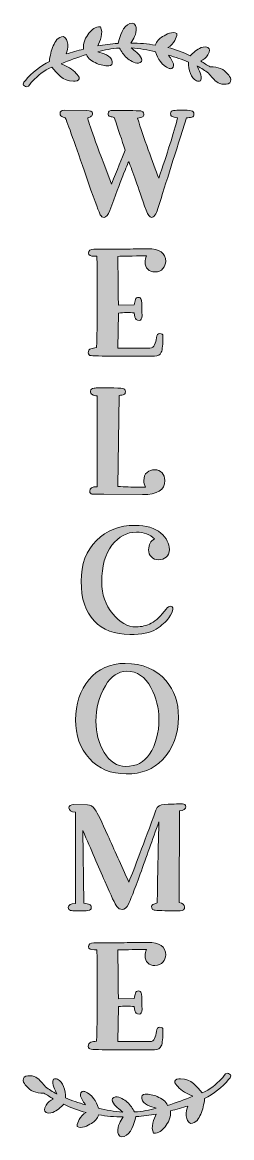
# Model space of a CAD drawing. Header units: inches. Extents: x -1.4 to 7.4, y -47.3 to -0.7.
import ezdxf

# ---------------------------------------------------------------- set-up
doc = ezdxf.new("R2010")
doc.units = ezdxf.units.IN
doc.header["$MEASUREMENT"] = 0
doc.layers.add('Layer 1', color=7, linetype='Continuous')

# ---------------------------------------------------------------- blocks, each defined once
blk = doc.blocks.new('block 2')
at = {"layer": 'Layer 1', "true_color": 0x231f20}
h = blk.add_hatch(color=250, dxfattribs=at)
h.dxf.hatch_style = 2
edge = h.paths.add_edge_path()
edge.add_spline(control_points=[(6.823, -3.193), (6.646, -3.099), (6.524, -2.911), (6.414, -2.784), (6.265, -2.684), (6.115, -2.574), (5.95, -2.491), (5.95, -2.486), (5.95, -2.486), (5.944, -2.486), (5.944, -2.486), (5.944, -2.486), (5.939, -2.486), (5.939, -2.475), (5.933, -2.486), (5.939, -2.486), (5.994, -2.657), (6.176, -2.878), (6.077, -3.104), (6.027, -3.132), (5.961, -3.121), (5.917, -3.104), (5.679, -2.999), (5.579, -2.646), (5.574, -2.325), (5.32, -2.204), (5.021, -2.126), (4.74, -2.032), (4.8, -2.143), (5.088, -2.469), (4.872, -2.596), (4.822, -2.602), (4.778, -2.591), (4.745, -2.579), (4.485, -2.48), (4.27, -2.171), (4.198, -1.894), (3.889, -1.806), (3.54, -1.756), (3.17, -1.723), (3.303, -1.845), (3.529, -1.972), (3.607, -2.165), (3.656, -2.276), (3.596, -2.353), (3.485, -2.364), (3.297, -2.375), (3.115, -2.248), (2.993, -2.143), (2.85, -2.021), (2.761, -1.872), (2.689, -1.734), (2.358, -1.756), (2.059, -1.817), (1.772, -1.889), (1.999, -1.961), (2.325, -2.043), (2.38, -2.292), (2.408, -2.414), (2.341, -2.463), (2.242, -2.475), (2.076, -2.491), (1.883, -2.441), (1.739, -2.381), (1.529, -2.287), (1.38, -2.193), (1.302, -2.01), (0.938, -2.121), (0.579, -2.242), (0.247, -2.397), (0.496, -2.491), (0.711, -2.613), (0.877, -2.795), (0.921, -2.845), (1.01, -2.939), (0.999, -3.022), (0.987, -3.093), (0.855, -3.127), (0.755, -3.127), (0.308, -3.127), (0.065, -2.778), (-0.151, -2.53), (-0.477, -2.668), (-0.726, -2.883), (-0.963, -3.121), (-1.024, -3.182), (-1.101, -3.348), (-1.201, -3.353), (-1.256, -3.353), (-1.344, -3.303), (-1.35, -3.248), (-1.355, -3.193), (-1.289, -3.132), (-1.256, -3.088), (-0.985, -2.751), (-0.621, -2.491), (-0.25, -2.298), (-0.228, -2.06), (-0.173, -1.828), (-0.09, -1.64), (-0.007, -1.463), (0.098, -1.259), (0.346, -1.253), (0.556, -1.336), (0.551, -1.773), (0.451, -1.983), (0.672, -1.916), (0.927, -1.833), (1.181, -1.784), (1.137, -1.496), (1.28, -1.275), (1.407, -1.11), (1.518, -0.966), (1.673, -0.839), (1.883, -0.85), (2.026, -1.082), (1.872, -1.463), (1.772, -1.646), (2.048, -1.601), (2.319, -1.557), (2.623, -1.541), (2.7, -1.237), (2.839, -0.806), (3.115, -0.712), (3.275, -0.656), (3.369, -0.739), (3.38, -0.878), (3.413, -1.17), (3.259, -1.358), (3.159, -1.524), (3.529, -1.524), (3.866, -1.563), (4.192, -1.612), (4.237, -1.452), (4.342, -1.347), (4.491, -1.253), (4.64, -1.159), (4.927, -1.01), (5.088, -1.126), (5.104, -1.231), (5.043, -1.331), (4.999, -1.414), (4.933, -1.541), (4.85, -1.651), (4.717, -1.706), (5.038, -1.811), (5.364, -1.911), (5.646, -2.055), (5.767, -1.944), (5.922, -1.784), (6.11, -1.717), (6.209, -1.679), (6.397, -1.668), (6.447, -1.762), (6.491, -1.839), (6.425, -1.966), (6.386, -2.021), (6.309, -2.148), (6.215, -2.215), (6.093, -2.276), (6.22, -2.364), (6.353, -2.447), (6.486, -2.524), (6.812, -2.497), (7.071, -2.635), (7.221, -2.823), (7.27, -2.878), (7.342, -2.972), (7.348, -3.044), (7.386, -3.309), (6.977, -3.27), (6.823, -3.193)], knot_values=[0, 0, 0, 0, 1, 1, 1, 2, 2, 2, 3, 3, 3, 4, 4, 4, 5, 5, 5, 6, 6, 6, 7, 7, 7, 8, 8, 8, 9, 9, 9, 10, 10, 10, 11, 11, 11, 12, 12, 12, 13, 13, 13, 14, 14, 14, 15, 15, 15, 16, 16, 16, 17, 17, 17, 18, 18, 18, 19, 19, 19, 20, 20, 20, 21, 21, 21, 22, 22, 22, 23, 23, 23, 24, 24, 24, 25, 25, 25, 26, 26, 26, 27, 27, 27, 28, 28, 28, 29, 29, 29, 30, 30, 30, 31, 31, 31, 32, 32, 32, 33, 33, 33, 34, 34, 34, 35, 35, 35, 36, 36, 36, 37, 37, 37, 38, 38, 38, 39, 39, 39, 40, 40, 40, 41, 41, 41, 42, 42, 42, 43, 43, 43, 44, 44, 44, 45, 45, 45, 46, 46, 46, 47, 47, 47, 48, 48, 48, 49, 49, 49, 50, 50, 50, 51, 51, 51, 52, 52, 52, 53, 53, 53, 54, 54, 54, 55, 55, 55, 56, 56, 56, 57, 57, 57, 57], degree=3, periodic=1)
h = blk.add_hatch(color=250, dxfattribs=at)
h.dxf.hatch_style = 2
edge = h.paths.add_edge_path()
edge.add_spline(control_points=[(5.805, -4.497), (5.805, -4.57), (5.773, -4.614), (5.709, -4.627), (5.646, -4.641), (5.571, -4.652), (5.486, -4.659), (5.038, -6.093), (4.64, -7.358), (4.292, -8.455), (4.215, -8.699), (4.128, -8.82), (4.032, -8.82), (3.95, -8.82), (3.873, -8.722), (3.8, -8.525), (3.467, -7.559), (3.226, -6.879), (3.075, -6.485), (3.01, -6.601), (2.743, -7.283), (2.276, -8.531), (2.202, -8.724), (2.125, -8.82), (2.044, -8.82), (1.974, -8.82), (1.92, -8.786), (1.881, -8.716), (1.843, -8.647), (1.679, -8.206), (1.389, -7.395), (0.902, -5.969), (0.577, -5.053), (0.415, -4.648), (0.415, -4.648), (0.322, -4.625), (0.322, -4.625), (0.237, -4.605), (0.195, -4.553), (0.195, -4.468), (0.195, -4.383), (0.251, -4.341), (0.363, -4.341), (0.363, -4.341), (1.314, -4.352), (1.314, -4.352), (1.472, -4.352), (1.551, -4.389), (1.551, -4.462), (1.551, -4.524), (1.534, -4.567), (1.499, -4.59), (1.464, -4.613), (1.416, -4.636), (1.354, -4.659), (1.377, -4.833), (1.71, -5.757), (2.351, -7.43), (2.594, -6.835), (2.786, -6.359), (2.925, -6.004), (2.786, -5.59), (2.633, -5.135), (2.467, -4.636), (2.401, -4.625), (2.342, -4.611), (2.29, -4.596), (2.238, -4.58), (2.212, -4.538), (2.212, -4.468), (2.212, -4.387), (2.274, -4.346), (2.397, -4.346), (2.745, -4.346), (3.128, -4.35), (3.545, -4.358), (3.591, -4.358), (3.63, -4.373), (3.661, -4.404), (3.692, -4.435), (3.707, -4.468), (3.707, -4.503), (3.707, -4.553), (3.689, -4.59), (3.652, -4.613), (3.615, -4.636), (3.547, -4.655), (3.446, -4.671), (3.57, -5.084), (3.718, -5.525), (3.89, -5.992), (4.061, -6.46), (4.207, -6.858), (4.327, -7.186), (4.686, -6.143), (4.951, -5.299), (5.121, -4.653), (5.009, -4.638), (4.932, -4.62), (4.889, -4.598), (4.847, -4.577), (4.826, -4.541), (4.826, -4.491), (4.826, -4.402), (4.867, -4.354), (4.95, -4.346), (5.033, -4.339), (5.133, -4.335), (5.249, -4.335), (5.469, -4.335), (5.617, -4.342), (5.692, -4.355), (5.767, -4.369), (5.805, -4.416), (5.805, -4.497)], knot_values=[0, 0, 0, 0, 1, 1, 1, 2, 2, 2, 3, 3, 3, 4, 4, 4, 5, 5, 5, 6, 6, 6, 7, 7, 7, 8, 8, 8, 9, 9, 9, 10, 10, 10, 11, 11, 11, 12, 12, 12, 13, 13, 13, 14, 14, 14, 15, 15, 15, 16, 16, 16, 17, 17, 17, 18, 18, 18, 19, 19, 19, 20, 20, 20, 21, 21, 21, 22, 22, 22, 23, 23, 23, 24, 24, 24, 25, 25, 25, 26, 26, 26, 27, 27, 27, 28, 28, 28, 29, 29, 29, 30, 30, 30, 31, 31, 31, 32, 32, 32, 33, 33, 33, 34, 34, 34, 35, 35, 35, 36, 36, 36, 37, 37, 37, 38, 38, 38, 38], degree=3, periodic=1)
h = blk.add_hatch(color=250, dxfattribs=at)
h.dxf.hatch_style = 2
edge = h.paths.add_edge_path()
edge.add_spline(control_points=[(3.756, -10.698), (3.756, -10.609), (3.776, -10.522), (3.814, -10.437), (3.212, -10.437), (2.814, -10.443), (2.62, -10.454), (2.624, -11.567), (2.632, -12.249), (2.644, -12.5), (2.644, -12.5), (3.298, -12.488), (3.298, -12.488), (3.314, -12.4), (3.332, -12.324), (3.354, -12.262), (3.375, -12.201), (3.416, -12.17), (3.478, -12.17), (3.536, -12.17), (3.577, -12.203), (3.6, -12.268), (3.615, -12.311), (3.625, -12.533), (3.629, -12.935), (3.629, -13.07), (3.59, -13.138), (3.513, -13.138), (3.409, -13.138), (3.349, -13.091), (3.333, -12.998), (3.333, -12.998), (3.304, -12.819), (3.304, -12.819), (3.196, -12.811), (3.092, -12.807), (2.991, -12.807), (2.868, -12.807), (2.752, -12.813), (2.644, -12.825), (2.644, -12.825), (2.62, -14.291), (2.62, -14.291), (2.62, -14.291), (3.959, -14.291), (3.959, -14.291), (4.052, -14.291), (4.118, -14.247), (4.156, -14.16), (4.195, -14.073), (4.219, -13.973), (4.229, -13.859), (4.238, -13.745), (4.288, -13.688), (4.376, -13.688), (4.461, -13.688), (4.504, -13.721), (4.504, -13.787), (4.504, -14.134), (4.482, -14.362), (4.437, -14.47), (4.393, -14.579), (4.299, -14.633), (4.156, -14.633), (4.156, -14.633), (2.406, -14.633), (2.406, -14.633), (2.344, -14.633), (2.197, -14.631), (1.966, -14.627), (1.734, -14.623), (1.578, -14.617), (1.499, -14.61), (1.42, -14.602), (1.38, -14.563), (1.38, -14.494), (1.38, -14.401), (1.415, -14.343), (1.485, -14.32), (1.554, -14.297), (1.633, -14.281), (1.722, -14.273), (1.734, -14.185), (1.745, -13.566), (1.757, -12.419), (1.757, -11.341), (1.749, -10.684), (1.734, -10.448), (1.734, -10.448), (1.635, -10.448), (1.635, -10.448), (1.473, -10.448), (1.392, -10.406), (1.392, -10.321), (1.392, -10.213), (1.463, -10.159), (1.606, -10.159), (2.105, -10.159), (2.529, -10.156), (2.878, -10.15), (3.228, -10.144), (3.553, -10.139), (3.855, -10.135), (4.365, -10.135), (4.62, -10.311), (4.62, -10.663), (4.62, -10.771), (4.581, -10.871), (4.504, -10.964), (4.427, -11.057), (4.315, -11.103), (4.168, -11.103), (4.04, -11.103), (3.94, -11.067), (3.866, -10.993), (3.793, -10.92), (3.756, -10.821), (3.756, -10.698)], knot_values=[0, 0, 0, 0, 1, 1, 1, 2, 2, 2, 3, 3, 3, 4, 4, 4, 5, 5, 5, 6, 6, 6, 7, 7, 7, 8, 8, 8, 9, 9, 9, 10, 10, 10, 11, 11, 11, 12, 12, 12, 13, 13, 13, 14, 14, 14, 15, 15, 15, 16, 16, 16, 17, 17, 17, 18, 18, 18, 19, 19, 19, 20, 20, 20, 21, 21, 21, 22, 22, 22, 23, 23, 23, 24, 24, 24, 25, 25, 25, 26, 26, 26, 27, 27, 27, 28, 28, 28, 29, 29, 29, 30, 30, 30, 31, 31, 31, 32, 32, 32, 33, 33, 33, 34, 34, 34, 35, 35, 35, 36, 36, 36, 37, 37, 37, 38, 38, 38, 39, 39, 39, 39], degree=3, periodic=1)
h = blk.add_hatch(color=250, dxfattribs=at)
h.dxf.hatch_style = 2
edge = h.paths.add_edge_path()
edge.add_spline(control_points=[(4.585, -19.839), (4.585, -20.23), (4.274, -20.425), (3.652, -20.425), (3.652, -20.425), (2.035, -20.413), (2.035, -20.413), (1.757, -20.413), (1.589, -20.41), (1.531, -20.404), (1.473, -20.399), (1.444, -20.357), (1.444, -20.28), (1.444, -20.156), (1.544, -20.094), (1.745, -20.094), (1.749, -19.526), (1.751, -18.987), (1.751, -18.477), (1.751, -17.967), (1.753, -17.239), (1.757, -16.293), (1.668, -16.285), (1.598, -16.267), (1.548, -16.24), (1.498, -16.213), (1.473, -16.165), (1.473, -16.096), (1.473, -16.018), (1.522, -15.976), (1.621, -15.968), (1.719, -15.96), (1.923, -15.956), (2.232, -15.956), (2.545, -15.96), (2.74, -15.97), (2.817, -15.985), (2.895, -16.001), (2.933, -16.045), (2.933, -16.119), (2.933, -16.181), (2.912, -16.219), (2.87, -16.235), (2.827, -16.25), (2.76, -16.266), (2.667, -16.281), (2.667, -16.281), (2.62, -20.083), (2.62, -20.083), (2.906, -20.102), (3.196, -20.112), (3.49, -20.112), (3.49, -20.112), (3.78, -20.112), (3.78, -20.112), (3.729, -20.027), (3.704, -19.936), (3.704, -19.839), (3.704, -19.685), (3.75, -19.57), (3.84, -19.495), (3.931, -19.419), (4.033, -19.382), (4.145, -19.382), (4.288, -19.382), (4.397, -19.424), (4.472, -19.509), (4.547, -19.594), (4.585, -19.704), (4.585, -19.839)], knot_values=[0, 0, 0, 0, 1, 1, 1, 2, 2, 2, 3, 3, 3, 4, 4, 4, 5, 5, 5, 6, 6, 6, 7, 7, 7, 8, 8, 8, 9, 9, 9, 10, 10, 10, 11, 11, 11, 12, 12, 12, 13, 13, 13, 14, 14, 14, 15, 15, 15, 16, 16, 16, 17, 17, 17, 18, 18, 18, 19, 19, 19, 20, 20, 20, 21, 21, 21, 22, 22, 22, 23, 23, 23, 23], degree=3, periodic=1)
h = blk.add_hatch(color=250, dxfattribs=at)
h.dxf.hatch_style = 2
edge = h.paths.add_edge_path()
edge.add_spline(control_points=[(4.921, -25.22), (4.921, -25.297), (4.864, -25.418), (4.75, -25.582), (4.636, -25.746), (4.46, -25.904), (4.223, -26.055), (3.985, -26.205), (3.615, -26.281), (3.113, -26.281), (2.483, -26.281), (1.987, -26.09), (1.624, -25.71), (1.26, -25.329), (1.079, -24.778), (1.079, -24.055), (1.079, -23.336), (1.292, -22.767), (1.719, -22.345), (2.146, -21.924), (2.684, -21.714), (3.333, -21.714), (3.812, -21.714), (4.173, -21.821), (4.414, -22.035), (4.656, -22.25), (4.776, -22.479), (4.776, -22.722), (4.776, -22.869), (4.733, -22.977), (4.646, -23.047), (4.559, -23.116), (4.454, -23.151), (4.33, -23.151), (4.199, -23.151), (4.095, -23.112), (4.02, -23.035), (3.945, -22.958), (3.907, -22.859), (3.907, -22.739), (3.907, -22.519), (3.988, -22.367), (4.15, -22.282), (3.961, -22.092), (3.708, -21.998), (3.391, -21.998), (2.997, -21.998), (2.657, -22.18), (2.371, -22.545), (2.085, -22.91), (1.942, -23.423), (1.942, -24.084), (1.942, -24.606), (2.095, -25.049), (2.4, -25.414), (2.705, -25.779), (3.032, -25.962), (3.38, -25.962), (3.608, -25.962), (3.82, -25.911), (4.017, -25.808), (4.214, -25.706), (4.423, -25.508), (4.643, -25.214), (4.701, -25.137), (4.763, -25.098), (4.828, -25.098), (4.89, -25.098), (4.921, -25.139), (4.921, -25.22)], knot_values=[0, 0, 0, 0, 1, 1, 1, 2, 2, 2, 3, 3, 3, 4, 4, 4, 5, 5, 5, 6, 6, 6, 7, 7, 7, 8, 8, 8, 9, 9, 9, 10, 10, 10, 11, 11, 11, 12, 12, 12, 13, 13, 13, 14, 14, 14, 15, 15, 15, 16, 16, 16, 17, 17, 17, 18, 18, 18, 19, 19, 19, 20, 20, 20, 21, 21, 21, 22, 22, 22, 23, 23, 23, 23], degree=3, periodic=1)
h = blk.add_hatch(color=250, dxfattribs=at)
h.dxf.hatch_style = 2
edge = h.paths.add_edge_path()
edge.add_spline(control_points=[(4.634, -28.216), (4.213, -27.733), (3.645, -27.491), (2.93, -27.491), (2.289, -27.491), (1.781, -27.718), (1.406, -28.172), (1.031, -28.626), (0.844, -29.187), (0.844, -29.856), (0.844, -30.497), (1.037, -31.034), (1.424, -31.467), (1.81, -31.9), (2.326, -32.116), (2.971, -32.116), (3.609, -32.116), (4.113, -31.919), (4.484, -31.525), (4.932, -31.046), (5.156, -30.451), (5.156, -29.74), (5.156, -29.126), (4.982, -28.618), (4.634, -28.216)], knot_values=[0, 0, 0, 0, 1, 1, 1, 2, 2, 2, 3, 3, 3, 4, 4, 4, 5, 5, 5, 6, 6, 6, 7, 7, 7, 8, 8, 8, 8], degree=3, periodic=1)
edge = h.paths.add_edge_path()
edge.add_spline(control_points=[(3.945, -31.287), (3.713, -31.631), (3.383, -31.803), (2.954, -31.803), (2.579, -31.803), (2.276, -31.608), (2.044, -31.218), (1.812, -30.828), (1.696, -30.393), (1.696, -29.914), (1.696, -29.377), (1.829, -28.88), (2.096, -28.424), (2.335, -28.023), (2.633, -27.822), (2.988, -27.822), (3.429, -27.822), (3.767, -28.048), (4.003, -28.5), (4.227, -28.928), (4.339, -29.367), (4.339, -29.815), (4.339, -30.406), (4.207, -30.897), (3.945, -31.287)], knot_values=[0, 0, 0, 0, 1, 1, 1, 2, 2, 2, 3, 3, 3, 4, 4, 4, 5, 5, 5, 6, 6, 6, 7, 7, 7, 8, 8, 8, 8], degree=3, periodic=1)
h = blk.add_hatch(color=250, dxfattribs=at)
h.dxf.hatch_style = 2
edge = h.paths.add_edge_path()
edge.add_spline(control_points=[(5.199, -33.669), (5.199, -33.669), (5.182, -37.499), (5.182, -37.499), (5.336, -37.538), (5.414, -37.6), (5.414, -37.685), (5.414, -37.789), (5.354, -37.842), (5.234, -37.844), (5.114, -37.846), (5.006, -37.847), (4.91, -37.847), (4.423, -37.843), (4.154, -37.832), (4.104, -37.812), (4.054, -37.793), (4.029, -37.743), (4.029, -37.662), (4.029, -37.608), (4.108, -37.559), (4.266, -37.517), (4.278, -36.694), (4.301, -35.562), (4.336, -34.121), (4.069, -34.874), (3.808, -35.601), (3.553, -36.303), (3.298, -37.004), (3.134, -37.427), (3.061, -37.572), (2.987, -37.717), (2.899, -37.789), (2.794, -37.789), (2.713, -37.789), (2.64, -37.748), (2.574, -37.665), (2.508, -37.582), (2.341, -37.231), (2.073, -36.613), (1.804, -35.995), (1.498, -35.288), (1.154, -34.492), (1.154, -34.492), (1.189, -37.523), (1.189, -37.523), (1.297, -37.542), (1.376, -37.56), (1.427, -37.578), (1.477, -37.595), (1.502, -37.641), (1.502, -37.714), (1.502, -37.783), (1.456, -37.824), (1.366, -37.836), (1.275, -37.847), (1.168, -37.853), (1.044, -37.853), (1.013, -37.853), (0.95, -37.852), (0.856, -37.85), (0.761, -37.848), (0.685, -37.84), (0.627, -37.827), (0.569, -37.813), (0.54, -37.772), (0.54, -37.702), (0.54, -37.598), (0.64, -37.546), (0.841, -37.546), (0.841, -37.546), (0.841, -33.721), (0.841, -33.721), (0.66, -33.702), (0.569, -33.642), (0.569, -33.541), (0.569, -33.448), (0.638, -33.402), (0.777, -33.402), (0.777, -33.402), (1.345, -33.408), (1.345, -33.408), (1.465, -33.408), (1.572, -33.476), (1.667, -33.614), (1.762, -33.751), (1.939, -34.112), (2.2, -34.697), (2.461, -35.283), (2.754, -35.931), (3.078, -36.642), (3.314, -36.058), (3.693, -35.054), (4.214, -33.628), (4.268, -33.474), (4.388, -33.394), (4.573, -33.39), (4.987, -33.375), (5.238, -33.367), (5.327, -33.367), (5.416, -33.371), (5.46, -33.414), (5.46, -33.495), (5.46, -33.584), (5.373, -33.642), (5.199, -33.669)], knot_values=[0, 0, 0, 0, 1, 1, 1, 2, 2, 2, 3, 3, 3, 4, 4, 4, 5, 5, 5, 6, 6, 6, 7, 7, 7, 8, 8, 8, 9, 9, 9, 10, 10, 10, 11, 11, 11, 12, 12, 12, 13, 13, 13, 14, 14, 14, 15, 15, 15, 16, 16, 16, 17, 17, 17, 18, 18, 18, 19, 19, 19, 20, 20, 20, 21, 21, 21, 22, 22, 22, 23, 23, 23, 24, 24, 24, 25, 25, 25, 26, 26, 26, 27, 27, 27, 28, 28, 28, 29, 29, 29, 30, 30, 30, 31, 31, 31, 32, 32, 32, 33, 33, 33, 34, 34, 34, 35, 35, 35, 35], degree=3, periodic=1)
h = blk.add_hatch(color=250, dxfattribs=at)
h.dxf.hatch_style = 2
edge = h.paths.add_edge_path()
edge.add_spline(control_points=[(3.756, -39.73), (3.756, -39.641), (3.776, -39.554), (3.814, -39.469), (3.212, -39.469), (2.814, -39.475), (2.62, -39.487), (2.624, -40.599), (2.632, -41.281), (2.644, -41.533), (2.644, -41.533), (3.298, -41.521), (3.298, -41.521), (3.314, -41.432), (3.332, -41.357), (3.354, -41.295), (3.375, -41.233), (3.416, -41.202), (3.478, -41.202), (3.536, -41.202), (3.577, -41.235), (3.6, -41.301), (3.615, -41.343), (3.625, -41.565), (3.629, -41.967), (3.629, -42.102), (3.59, -42.17), (3.513, -42.17), (3.409, -42.17), (3.349, -42.124), (3.333, -42.031), (3.333, -42.031), (3.304, -41.851), (3.304, -41.851), (3.196, -41.844), (3.092, -41.84), (2.991, -41.84), (2.868, -41.84), (2.752, -41.845), (2.644, -41.857), (2.644, -41.857), (2.62, -43.323), (2.62, -43.323), (2.62, -43.323), (3.959, -43.323), (3.959, -43.323), (4.052, -43.323), (4.118, -43.28), (4.156, -43.193), (4.195, -43.106), (4.219, -43.006), (4.229, -42.892), (4.238, -42.778), (4.288, -42.721), (4.376, -42.721), (4.461, -42.721), (4.504, -42.753), (4.504, -42.819), (4.504, -43.167), (4.482, -43.395), (4.437, -43.503), (4.393, -43.611), (4.299, -43.665), (4.156, -43.665), (4.156, -43.665), (2.406, -43.665), (2.406, -43.665), (2.344, -43.665), (2.197, -43.663), (1.966, -43.659), (1.734, -43.656), (1.578, -43.65), (1.499, -43.642), (1.42, -43.634), (1.38, -43.596), (1.38, -43.526), (1.38, -43.433), (1.415, -43.375), (1.485, -43.352), (1.554, -43.329), (1.633, -43.314), (1.722, -43.306), (1.734, -43.217), (1.745, -42.599), (1.757, -41.451), (1.757, -40.373), (1.749, -39.717), (1.734, -39.481), (1.734, -39.481), (1.635, -39.481), (1.635, -39.481), (1.473, -39.481), (1.392, -39.438), (1.392, -39.353), (1.392, -39.245), (1.463, -39.191), (1.606, -39.191), (2.105, -39.191), (2.529, -39.188), (2.878, -39.182), (3.228, -39.177), (3.553, -39.172), (3.855, -39.168), (4.365, -39.168), (4.62, -39.344), (4.62, -39.695), (4.62, -39.804), (4.581, -39.904), (4.504, -39.997), (4.427, -40.089), (4.315, -40.136), (4.168, -40.136), (4.04, -40.136), (3.94, -40.099), (3.866, -40.026), (3.793, -39.952), (3.756, -39.854), (3.756, -39.73)], knot_values=[0, 0, 0, 0, 1, 1, 1, 2, 2, 2, 3, 3, 3, 4, 4, 4, 5, 5, 5, 6, 6, 6, 7, 7, 7, 8, 8, 8, 9, 9, 9, 10, 10, 10, 11, 11, 11, 12, 12, 12, 13, 13, 13, 14, 14, 14, 15, 15, 15, 16, 16, 16, 17, 17, 17, 18, 18, 18, 19, 19, 19, 20, 20, 20, 21, 21, 21, 22, 22, 22, 23, 23, 23, 24, 24, 24, 25, 25, 25, 26, 26, 26, 27, 27, 27, 28, 28, 28, 29, 29, 29, 30, 30, 30, 31, 31, 31, 32, 32, 32, 33, 33, 33, 34, 34, 34, 35, 35, 35, 36, 36, 36, 37, 37, 37, 38, 38, 38, 39, 39, 39, 39], degree=3, periodic=1)
h = blk.add_hatch(color=250, dxfattribs=at)
h.dxf.hatch_style = 2
edge = h.paths.add_edge_path()
edge.add_spline(control_points=[(7.256, -44.912), (6.985, -45.249), (6.621, -45.509), (6.25, -45.702), (6.228, -45.94), (6.173, -46.172), (6.09, -46.36), (6.007, -46.537), (5.902, -46.741), (5.654, -46.747), (5.444, -46.664), (5.449, -46.227), (5.549, -46.017), (5.328, -46.084), (5.073, -46.167), (4.819, -46.216), (4.863, -46.504), (4.72, -46.725), (4.593, -46.89), (4.482, -47.034), (4.327, -47.161), (4.117, -47.15), (3.974, -46.918), (4.128, -46.537), (4.228, -46.354), (3.952, -46.399), (3.681, -46.443), (3.377, -46.459), (3.3, -46.763), (3.161, -47.194), (2.885, -47.288), (2.725, -47.344), (2.631, -47.261), (2.62, -47.122), (2.587, -46.83), (2.741, -46.642), (2.841, -46.476), (2.471, -46.476), (2.134, -46.437), (1.808, -46.388), (1.763, -46.548), (1.658, -46.653), (1.509, -46.747), (1.36, -46.841), (1.073, -46.99), (0.912, -46.874), (0.896, -46.769), (0.957, -46.669), (1.001, -46.586), (1.067, -46.459), (1.15, -46.349), (1.283, -46.294), (0.962, -46.189), (0.636, -46.089), (0.354, -45.945), (0.233, -46.056), (0.078, -46.216), (-0.11, -46.283), (-0.209, -46.321), (-0.397, -46.332), (-0.447, -46.238), (-0.491, -46.161), (-0.425, -46.034), (-0.386, -45.979), (-0.309, -45.852), (-0.215, -45.785), (-0.093, -45.724), (-0.22, -45.636), (-0.353, -45.553), (-0.486, -45.476), (-0.812, -45.503), (-1.071, -45.365), (-1.221, -45.177), (-1.27, -45.122), (-1.342, -45.028), (-1.348, -44.956), (-1.386, -44.691), (-0.977, -44.73), (-0.823, -44.807), (-0.646, -44.901), (-0.524, -45.089), (-0.414, -45.216), (-0.265, -45.316), (-0.115, -45.426), (0.05, -45.509), (0.05, -45.514), (0.05, -45.514), (0.056, -45.514), (0.056, -45.514), (0.056, -45.514), (0.061, -45.514), (0.061, -45.525), (0.067, -45.514), (0.061, -45.514), (0.006, -45.343), (-0.176, -45.122), (-0.077, -44.896), (-0.027, -44.868), (0.039, -44.879), (0.083, -44.896), (0.321, -45.001), (0.421, -45.354), (0.426, -45.675), (0.68, -45.796), (0.979, -45.874), (1.26, -45.968), (1.2, -45.857), (0.912, -45.531), (1.128, -45.404), (1.178, -45.398), (1.222, -45.409), (1.255, -45.421), (1.515, -45.52), (1.73, -45.829), (1.802, -46.106), (2.111, -46.194), (2.46, -46.244), (2.83, -46.277), (2.697, -46.155), (2.471, -46.028), (2.393, -45.835), (2.344, -45.724), (2.404, -45.647), (2.515, -45.636), (2.703, -45.625), (2.885, -45.752), (3.007, -45.857), (3.15, -45.979), (3.239, -46.128), (3.311, -46.266), (3.642, -46.244), (3.941, -46.183), (4.228, -46.111), (4.001, -46.039), (3.675, -45.957), (3.62, -45.708), (3.592, -45.586), (3.659, -45.537), (3.758, -45.525), (3.924, -45.509), (4.117, -45.559), (4.261, -45.619), (4.471, -45.713), (4.62, -45.807), (4.698, -45.99), (5.062, -45.879), (5.421, -45.758), (5.753, -45.603), (5.504, -45.509), (5.289, -45.387), (5.123, -45.205), (5.079, -45.155), (4.99, -45.061), (5.001, -44.978), (5.013, -44.907), (5.145, -44.873), (5.245, -44.873), (5.692, -44.873), (5.935, -45.222), (6.151, -45.47), (6.477, -45.332), (6.726, -45.117), (6.963, -44.879), (7.024, -44.818), (7.101, -44.652), (7.201, -44.647), (7.256, -44.647), (7.344, -44.697), (7.35, -44.752), (7.355, -44.807), (7.289, -44.868), (7.256, -44.912)], knot_values=[0, 0, 0, 0, 1, 1, 1, 2, 2, 2, 3, 3, 3, 4, 4, 4, 5, 5, 5, 6, 6, 6, 7, 7, 7, 8, 8, 8, 9, 9, 9, 10, 10, 10, 11, 11, 11, 12, 12, 12, 13, 13, 13, 14, 14, 14, 15, 15, 15, 16, 16, 16, 17, 17, 17, 18, 18, 18, 19, 19, 19, 20, 20, 20, 21, 21, 21, 22, 22, 22, 23, 23, 23, 24, 24, 24, 25, 25, 25, 26, 26, 26, 27, 27, 27, 28, 28, 28, 29, 29, 29, 30, 30, 30, 31, 31, 31, 32, 32, 32, 33, 33, 33, 34, 34, 34, 35, 35, 35, 36, 36, 36, 37, 37, 37, 38, 38, 38, 39, 39, 39, 40, 40, 40, 41, 41, 41, 42, 42, 42, 43, 43, 43, 44, 44, 44, 45, 45, 45, 46, 46, 46, 47, 47, 47, 48, 48, 48, 49, 49, 49, 50, 50, 50, 51, 51, 51, 52, 52, 52, 53, 53, 53, 54, 54, 54, 55, 55, 55, 56, 56, 56, 57, 57, 57, 57], degree=3, periodic=1)
at = {"layer": 'Layer 1', "lineweight": 0}
for points, knots in [([(6.823, -3.193), (6.646, -3.099), (6.524, -2.911), (6.414, -2.784), (6.265, -2.684), (6.115, -2.574), (5.95, -2.491), (5.95, -2.486), (5.95, -2.486), (5.944, -2.486), (5.944, -2.486), (5.944, -2.486), (5.939, -2.486), (5.939, -2.475), (5.933, -2.486), (5.939, -2.486), (5.994, -2.657), (6.176, -2.878), (6.077, -3.104), (6.027, -3.132), (5.961, -3.121), (5.917, -3.104), (5.679, -2.999), (5.579, -2.646), (5.574, -2.325), (5.32, -2.204), (5.021, -2.126), (4.74, -2.032), (4.8, -2.143), (5.088, -2.469), (4.872, -2.596), (4.822, -2.602), (4.778, -2.591), (4.745, -2.579), (4.485, -2.48), (4.27, -2.171), (4.198, -1.894), (3.889, -1.806), (3.54, -1.756), (3.17, -1.723), (3.303, -1.845), (3.529, -1.972), (3.607, -2.165), (3.656, -2.276), (3.596, -2.353), (3.485, -2.364), (3.297, -2.375), (3.115, -2.248), (2.993, -2.143), (2.85, -2.021), (2.761, -1.872), (2.689, -1.734), (2.358, -1.756), (2.059, -1.817), (1.772, -1.889), (1.999, -1.961), (2.325, -2.043), (2.38, -2.292), (2.408, -2.414), (2.341, -2.463), (2.242, -2.475), (2.076, -2.491), (1.883, -2.441), (1.739, -2.381), (1.529, -2.287), (1.38, -2.193), (1.302, -2.01), (0.938, -2.121), (0.579, -2.242), (0.247, -2.397), (0.496, -2.491), (0.711, -2.613), (0.877, -2.795), (0.921, -2.845), (1.01, -2.939), (0.999, -3.022), (0.987, -3.093), (0.855, -3.127), (0.755, -3.127), (0.308, -3.127), (0.065, -2.778), (-0.151, -2.53), (-0.477, -2.668), (-0.726, -2.883), (-0.963, -3.121), (-1.024, -3.182), (-1.101, -3.348), (-1.201, -3.353), (-1.256, -3.353), (-1.344, -3.303), (-1.35, -3.248), (-1.355, -3.193), (-1.289, -3.132), (-1.256, -3.088), (-0.985, -2.751), (-0.621, -2.491), (-0.25, -2.298), (-0.228, -2.06), (-0.173, -1.828), (-0.09, -1.64), (-0.007, -1.463), (0.098, -1.259), (0.346, -1.253), (0.556, -1.336), (0.551, -1.773), (0.451, -1.983), (0.672, -1.916), (0.927, -1.833), (1.181, -1.784), (1.137, -1.496), (1.28, -1.275), (1.407, -1.11), (1.518, -0.966), (1.673, -0.839), (1.883, -0.85), (2.026, -1.082), (1.872, -1.463), (1.772, -1.646), (2.048, -1.601), (2.319, -1.557), (2.623, -1.541), (2.7, -1.237), (2.839, -0.806), (3.115, -0.712), (3.275, -0.656), (3.369, -0.739), (3.38, -0.878), (3.413, -1.17), (3.259, -1.358), (3.159, -1.524), (3.529, -1.524), (3.866, -1.563), (4.192, -1.612), (4.237, -1.452), (4.342, -1.347), (4.491, -1.253), (4.64, -1.159), (4.927, -1.01), (5.088, -1.126), (5.104, -1.231), (5.043, -1.331), (4.999, -1.414), (4.933, -1.541), (4.85, -1.651), (4.717, -1.706), (5.038, -1.811), (5.364, -1.911), (5.646, -2.055), (5.767, -1.944), (5.922, -1.784), (6.11, -1.717), (6.209, -1.679), (6.397, -1.668), (6.447, -1.762), (6.491, -1.839), (6.425, -1.966), (6.386, -2.021), (6.309, -2.148), (6.215, -2.215), (6.093, -2.276), (6.22, -2.364), (6.353, -2.447), (6.486, -2.524), (6.812, -2.497), (7.071, -2.635), (7.221, -2.823), (7.27, -2.878), (7.342, -2.972), (7.348, -3.044), (7.386, -3.309), (6.977, -3.27), (6.823, -3.193)], [0, 0, 0, 0, 1, 1, 1, 2, 2, 2, 3, 3, 3, 4, 4, 4, 5, 5, 5, 6, 6, 6, 7, 7, 7, 8, 8, 8, 9, 9, 9, 10, 10, 10, 11, 11, 11, 12, 12, 12, 13, 13, 13, 14, 14, 14, 15, 15, 15, 16, 16, 16, 17, 17, 17, 18, 18, 18, 19, 19, 19, 20, 20, 20, 21, 21, 21, 22, 22, 22, 23, 23, 23, 24, 24, 24, 25, 25, 25, 26, 26, 26, 27, 27, 27, 28, 28, 28, 29, 29, 29, 30, 30, 30, 31, 31, 31, 32, 32, 32, 33, 33, 33, 34, 34, 34, 35, 35, 35, 36, 36, 36, 37, 37, 37, 38, 38, 38, 39, 39, 39, 40, 40, 40, 41, 41, 41, 42, 42, 42, 43, 43, 43, 44, 44, 44, 45, 45, 45, 46, 46, 46, 47, 47, 47, 48, 48, 48, 49, 49, 49, 50, 50, 50, 51, 51, 51, 52, 52, 52, 53, 53, 53, 54, 54, 54, 55, 55, 55, 56, 56, 56, 57, 57, 57, 57]), ([(5.805, -4.497), (5.805, -4.57), (5.773, -4.614), (5.709, -4.627), (5.646, -4.641), (5.571, -4.652), (5.486, -4.659), (5.038, -6.093), (4.64, -7.358), (4.292, -8.455), (4.215, -8.699), (4.128, -8.82), (4.032, -8.82), (3.95, -8.82), (3.873, -8.722), (3.8, -8.525), (3.467, -7.559), (3.226, -6.879), (3.075, -6.485), (3.01, -6.601), (2.743, -7.283), (2.276, -8.531), (2.202, -8.724), (2.125, -8.82), (2.044, -8.82), (1.974, -8.82), (1.92, -8.786), (1.881, -8.716), (1.843, -8.647), (1.679, -8.206), (1.389, -7.395), (0.902, -5.969), (0.577, -5.053), (0.415, -4.648), (0.415, -4.648), (0.322, -4.625), (0.322, -4.625), (0.237, -4.605), (0.195, -4.553), (0.195, -4.468), (0.195, -4.383), (0.251, -4.341), (0.363, -4.341), (0.363, -4.341), (1.314, -4.352), (1.314, -4.352), (1.472, -4.352), (1.551, -4.389), (1.551, -4.462), (1.551, -4.524), (1.534, -4.567), (1.499, -4.59), (1.464, -4.613), (1.416, -4.636), (1.354, -4.659), (1.377, -4.833), (1.71, -5.757), (2.351, -7.43), (2.594, -6.835), (2.786, -6.359), (2.925, -6.004), (2.786, -5.59), (2.633, -5.135), (2.467, -4.636), (2.401, -4.625), (2.342, -4.611), (2.29, -4.596), (2.238, -4.58), (2.212, -4.538), (2.212, -4.468), (2.212, -4.387), (2.274, -4.346), (2.397, -4.346), (2.745, -4.346), (3.128, -4.35), (3.545, -4.358), (3.591, -4.358), (3.63, -4.373), (3.661, -4.404), (3.692, -4.435), (3.707, -4.468), (3.707, -4.503), (3.707, -4.553), (3.689, -4.59), (3.652, -4.613), (3.615, -4.636), (3.547, -4.655), (3.446, -4.671), (3.57, -5.084), (3.718, -5.525), (3.89, -5.992), (4.061, -6.46), (4.207, -6.858), (4.327, -7.186), (4.686, -6.143), (4.951, -5.299), (5.121, -4.653), (5.009, -4.638), (4.932, -4.62), (4.889, -4.598), (4.847, -4.577), (4.826, -4.541), (4.826, -4.491), (4.826, -4.402), (4.867, -4.354), (4.95, -4.346), (5.033, -4.339), (5.133, -4.335), (5.249, -4.335), (5.469, -4.335), (5.617, -4.342), (5.692, -4.355), (5.767, -4.369), (5.805, -4.416), (5.805, -4.497)], [0, 0, 0, 0, 1, 1, 1, 2, 2, 2, 3, 3, 3, 4, 4, 4, 5, 5, 5, 6, 6, 6, 7, 7, 7, 8, 8, 8, 9, 9, 9, 10, 10, 10, 11, 11, 11, 12, 12, 12, 13, 13, 13, 14, 14, 14, 15, 15, 15, 16, 16, 16, 17, 17, 17, 18, 18, 18, 19, 19, 19, 20, 20, 20, 21, 21, 21, 22, 22, 22, 23, 23, 23, 24, 24, 24, 25, 25, 25, 26, 26, 26, 27, 27, 27, 28, 28, 28, 29, 29, 29, 30, 30, 30, 31, 31, 31, 32, 32, 32, 33, 33, 33, 34, 34, 34, 35, 35, 35, 36, 36, 36, 37, 37, 37, 38, 38, 38, 38]), ([(3.756, -10.698), (3.756, -10.609), (3.776, -10.522), (3.814, -10.437), (3.212, -10.437), (2.814, -10.443), (2.62, -10.454), (2.624, -11.567), (2.632, -12.249), (2.644, -12.5), (2.644, -12.5), (3.298, -12.488), (3.298, -12.488), (3.314, -12.4), (3.332, -12.324), (3.354, -12.262), (3.375, -12.201), (3.416, -12.17), (3.478, -12.17), (3.536, -12.17), (3.577, -12.203), (3.6, -12.268), (3.615, -12.311), (3.625, -12.533), (3.629, -12.935), (3.629, -13.07), (3.59, -13.138), (3.513, -13.138), (3.409, -13.138), (3.349, -13.091), (3.333, -12.998), (3.333, -12.998), (3.304, -12.819), (3.304, -12.819), (3.196, -12.811), (3.092, -12.807), (2.991, -12.807), (2.868, -12.807), (2.752, -12.813), (2.644, -12.825), (2.644, -12.825), (2.62, -14.291), (2.62, -14.291), (2.62, -14.291), (3.959, -14.291), (3.959, -14.291), (4.052, -14.291), (4.118, -14.247), (4.156, -14.16), (4.195, -14.073), (4.219, -13.973), (4.229, -13.859), (4.238, -13.745), (4.288, -13.688), (4.376, -13.688), (4.461, -13.688), (4.504, -13.721), (4.504, -13.787), (4.504, -14.134), (4.482, -14.362), (4.437, -14.47), (4.393, -14.579), (4.299, -14.633), (4.156, -14.633), (4.156, -14.633), (2.406, -14.633), (2.406, -14.633), (2.344, -14.633), (2.197, -14.631), (1.966, -14.627), (1.734, -14.623), (1.578, -14.617), (1.499, -14.61), (1.42, -14.602), (1.38, -14.563), (1.38, -14.494), (1.38, -14.401), (1.415, -14.343), (1.485, -14.32), (1.554, -14.297), (1.633, -14.281), (1.722, -14.273), (1.734, -14.185), (1.745, -13.566), (1.757, -12.419), (1.757, -11.341), (1.749, -10.684), (1.734, -10.448), (1.734, -10.448), (1.635, -10.448), (1.635, -10.448), (1.473, -10.448), (1.392, -10.406), (1.392, -10.321), (1.392, -10.213), (1.463, -10.159), (1.606, -10.159), (2.105, -10.159), (2.529, -10.156), (2.878, -10.15), (3.228, -10.144), (3.553, -10.139), (3.855, -10.135), (4.365, -10.135), (4.62, -10.311), (4.62, -10.663), (4.62, -10.771), (4.581, -10.871), (4.504, -10.964), (4.427, -11.057), (4.315, -11.103), (4.168, -11.103), (4.04, -11.103), (3.94, -11.067), (3.866, -10.993), (3.793, -10.92), (3.756, -10.821), (3.756, -10.698)], [0, 0, 0, 0, 1, 1, 1, 2, 2, 2, 3, 3, 3, 4, 4, 4, 5, 5, 5, 6, 6, 6, 7, 7, 7, 8, 8, 8, 9, 9, 9, 10, 10, 10, 11, 11, 11, 12, 12, 12, 13, 13, 13, 14, 14, 14, 15, 15, 15, 16, 16, 16, 17, 17, 17, 18, 18, 18, 19, 19, 19, 20, 20, 20, 21, 21, 21, 22, 22, 22, 23, 23, 23, 24, 24, 24, 25, 25, 25, 26, 26, 26, 27, 27, 27, 28, 28, 28, 29, 29, 29, 30, 30, 30, 31, 31, 31, 32, 32, 32, 33, 33, 33, 34, 34, 34, 35, 35, 35, 36, 36, 36, 37, 37, 37, 38, 38, 38, 39, 39, 39, 39]), ([(4.585, -19.839), (4.585, -20.23), (4.274, -20.425), (3.652, -20.425), (3.652, -20.425), (2.035, -20.413), (2.035, -20.413), (1.757, -20.413), (1.589, -20.41), (1.531, -20.404), (1.473, -20.399), (1.444, -20.357), (1.444, -20.28), (1.444, -20.156), (1.544, -20.094), (1.745, -20.094), (1.749, -19.526), (1.751, -18.987), (1.751, -18.477), (1.751, -17.967), (1.753, -17.239), (1.757, -16.293), (1.668, -16.285), (1.598, -16.267), (1.548, -16.24), (1.498, -16.213), (1.473, -16.165), (1.473, -16.096), (1.473, -16.018), (1.522, -15.976), (1.621, -15.968), (1.719, -15.96), (1.923, -15.956), (2.232, -15.956), (2.545, -15.96), (2.74, -15.97), (2.817, -15.985), (2.895, -16.001), (2.933, -16.045), (2.933, -16.119), (2.933, -16.181), (2.912, -16.219), (2.87, -16.235), (2.827, -16.25), (2.76, -16.266), (2.667, -16.281), (2.667, -16.281), (2.62, -20.083), (2.62, -20.083), (2.906, -20.102), (3.196, -20.112), (3.49, -20.112), (3.49, -20.112), (3.78, -20.112), (3.78, -20.112), (3.729, -20.027), (3.704, -19.936), (3.704, -19.839), (3.704, -19.685), (3.75, -19.57), (3.84, -19.495), (3.931, -19.419), (4.033, -19.382), (4.145, -19.382), (4.288, -19.382), (4.397, -19.424), (4.472, -19.509), (4.547, -19.594), (4.585, -19.704), (4.585, -19.839)], [0, 0, 0, 0, 1, 1, 1, 2, 2, 2, 3, 3, 3, 4, 4, 4, 5, 5, 5, 6, 6, 6, 7, 7, 7, 8, 8, 8, 9, 9, 9, 10, 10, 10, 11, 11, 11, 12, 12, 12, 13, 13, 13, 14, 14, 14, 15, 15, 15, 16, 16, 16, 17, 17, 17, 18, 18, 18, 19, 19, 19, 20, 20, 20, 21, 21, 21, 22, 22, 22, 23, 23, 23, 23]), ([(4.921, -25.22), (4.921, -25.297), (4.864, -25.418), (4.75, -25.582), (4.636, -25.746), (4.46, -25.904), (4.223, -26.055), (3.985, -26.205), (3.615, -26.281), (3.113, -26.281), (2.483, -26.281), (1.987, -26.09), (1.624, -25.71), (1.26, -25.329), (1.079, -24.778), (1.079, -24.055), (1.079, -23.336), (1.292, -22.767), (1.719, -22.345), (2.146, -21.924), (2.684, -21.714), (3.333, -21.714), (3.812, -21.714), (4.173, -21.821), (4.414, -22.035), (4.656, -22.25), (4.776, -22.479), (4.776, -22.722), (4.776, -22.869), (4.733, -22.977), (4.646, -23.047), (4.559, -23.116), (4.454, -23.151), (4.33, -23.151), (4.199, -23.151), (4.095, -23.112), (4.02, -23.035), (3.945, -22.958), (3.907, -22.859), (3.907, -22.739), (3.907, -22.519), (3.988, -22.367), (4.15, -22.282), (3.961, -22.092), (3.708, -21.998), (3.391, -21.998), (2.997, -21.998), (2.657, -22.18), (2.371, -22.545), (2.085, -22.91), (1.942, -23.423), (1.942, -24.084), (1.942, -24.606), (2.095, -25.049), (2.4, -25.414), (2.705, -25.779), (3.032, -25.962), (3.38, -25.962), (3.608, -25.962), (3.82, -25.911), (4.017, -25.808), (4.214, -25.706), (4.423, -25.508), (4.643, -25.214), (4.701, -25.137), (4.763, -25.098), (4.828, -25.098), (4.89, -25.098), (4.921, -25.139), (4.921, -25.22)], [0, 0, 0, 0, 1, 1, 1, 2, 2, 2, 3, 3, 3, 4, 4, 4, 5, 5, 5, 6, 6, 6, 7, 7, 7, 8, 8, 8, 9, 9, 9, 10, 10, 10, 11, 11, 11, 12, 12, 12, 13, 13, 13, 14, 14, 14, 15, 15, 15, 16, 16, 16, 17, 17, 17, 18, 18, 18, 19, 19, 19, 20, 20, 20, 21, 21, 21, 22, 22, 22, 23, 23, 23, 23]), ([(4.634, -28.216), (4.213, -27.733), (3.645, -27.491), (2.93, -27.491), (2.289, -27.491), (1.781, -27.718), (1.406, -28.172), (1.031, -28.626), (0.844, -29.187), (0.844, -29.856), (0.844, -30.497), (1.037, -31.034), (1.424, -31.467), (1.81, -31.9), (2.326, -32.116), (2.971, -32.116), (3.609, -32.116), (4.113, -31.919), (4.484, -31.525), (4.932, -31.046), (5.156, -30.451), (5.156, -29.74), (5.156, -29.126), (4.982, -28.618), (4.634, -28.216)], [0, 0, 0, 0, 1, 1, 1, 2, 2, 2, 3, 3, 3, 4, 4, 4, 5, 5, 5, 6, 6, 6, 7, 7, 7, 8, 8, 8, 8]), ([(3.945, -31.287), (3.713, -31.631), (3.383, -31.803), (2.954, -31.803), (2.579, -31.803), (2.276, -31.608), (2.044, -31.218), (1.812, -30.828), (1.696, -30.393), (1.696, -29.914), (1.696, -29.377), (1.829, -28.88), (2.096, -28.424), (2.335, -28.023), (2.633, -27.822), (2.988, -27.822), (3.429, -27.822), (3.767, -28.048), (4.003, -28.5), (4.227, -28.928), (4.339, -29.367), (4.339, -29.815), (4.339, -30.406), (4.207, -30.897), (3.945, -31.287)], [0, 0, 0, 0, 1, 1, 1, 2, 2, 2, 3, 3, 3, 4, 4, 4, 5, 5, 5, 6, 6, 6, 7, 7, 7, 8, 8, 8, 8]), ([(5.199, -33.669), (5.199, -33.669), (5.182, -37.499), (5.182, -37.499), (5.336, -37.538), (5.414, -37.6), (5.414, -37.685), (5.414, -37.789), (5.354, -37.842), (5.234, -37.844), (5.114, -37.846), (5.006, -37.847), (4.91, -37.847), (4.423, -37.843), (4.154, -37.832), (4.104, -37.812), (4.054, -37.793), (4.029, -37.743), (4.029, -37.662), (4.029, -37.608), (4.108, -37.559), (4.266, -37.517), (4.278, -36.694), (4.301, -35.562), (4.336, -34.121), (4.069, -34.874), (3.808, -35.601), (3.553, -36.303), (3.298, -37.004), (3.134, -37.427), (3.061, -37.572), (2.987, -37.717), (2.899, -37.789), (2.794, -37.789), (2.713, -37.789), (2.64, -37.748), (2.574, -37.665), (2.508, -37.582), (2.341, -37.231), (2.073, -36.613), (1.804, -35.995), (1.498, -35.288), (1.154, -34.492), (1.154, -34.492), (1.189, -37.523), (1.189, -37.523), (1.297, -37.542), (1.376, -37.56), (1.427, -37.578), (1.477, -37.595), (1.502, -37.641), (1.502, -37.714), (1.502, -37.783), (1.456, -37.824), (1.366, -37.836), (1.275, -37.847), (1.168, -37.853), (1.044, -37.853), (1.013, -37.853), (0.95, -37.852), (0.856, -37.85), (0.761, -37.848), (0.685, -37.84), (0.627, -37.827), (0.569, -37.813), (0.54, -37.772), (0.54, -37.702), (0.54, -37.598), (0.64, -37.546), (0.841, -37.546), (0.841, -37.546), (0.841, -33.721), (0.841, -33.721), (0.66, -33.702), (0.569, -33.642), (0.569, -33.541), (0.569, -33.448), (0.638, -33.402), (0.777, -33.402), (0.777, -33.402), (1.345, -33.408), (1.345, -33.408), (1.465, -33.408), (1.572, -33.476), (1.667, -33.614), (1.762, -33.751), (1.939, -34.112), (2.2, -34.697), (2.461, -35.283), (2.754, -35.931), (3.078, -36.642), (3.314, -36.058), (3.693, -35.054), (4.214, -33.628), (4.268, -33.474), (4.388, -33.394), (4.573, -33.39), (4.987, -33.375), (5.238, -33.367), (5.327, -33.367), (5.416, -33.371), (5.46, -33.414), (5.46, -33.495), (5.46, -33.584), (5.373, -33.642), (5.199, -33.669)], [0, 0, 0, 0, 1, 1, 1, 2, 2, 2, 3, 3, 3, 4, 4, 4, 5, 5, 5, 6, 6, 6, 7, 7, 7, 8, 8, 8, 9, 9, 9, 10, 10, 10, 11, 11, 11, 12, 12, 12, 13, 13, 13, 14, 14, 14, 15, 15, 15, 16, 16, 16, 17, 17, 17, 18, 18, 18, 19, 19, 19, 20, 20, 20, 21, 21, 21, 22, 22, 22, 23, 23, 23, 24, 24, 24, 25, 25, 25, 26, 26, 26, 27, 27, 27, 28, 28, 28, 29, 29, 29, 30, 30, 30, 31, 31, 31, 32, 32, 32, 33, 33, 33, 34, 34, 34, 35, 35, 35, 35]), ([(3.756, -39.73), (3.756, -39.641), (3.776, -39.554), (3.814, -39.469), (3.212, -39.469), (2.814, -39.475), (2.62, -39.487), (2.624, -40.599), (2.632, -41.281), (2.644, -41.533), (2.644, -41.533), (3.298, -41.521), (3.298, -41.521), (3.314, -41.432), (3.332, -41.357), (3.354, -41.295), (3.375, -41.233), (3.416, -41.202), (3.478, -41.202), (3.536, -41.202), (3.577, -41.235), (3.6, -41.301), (3.615, -41.343), (3.625, -41.565), (3.629, -41.967), (3.629, -42.102), (3.59, -42.17), (3.513, -42.17), (3.409, -42.17), (3.349, -42.124), (3.333, -42.031), (3.333, -42.031), (3.304, -41.851), (3.304, -41.851), (3.196, -41.844), (3.092, -41.84), (2.991, -41.84), (2.868, -41.84), (2.752, -41.845), (2.644, -41.857), (2.644, -41.857), (2.62, -43.323), (2.62, -43.323), (2.62, -43.323), (3.959, -43.323), (3.959, -43.323), (4.052, -43.323), (4.118, -43.28), (4.156, -43.193), (4.195, -43.106), (4.219, -43.006), (4.229, -42.892), (4.238, -42.778), (4.288, -42.721), (4.376, -42.721), (4.461, -42.721), (4.504, -42.753), (4.504, -42.819), (4.504, -43.167), (4.482, -43.395), (4.437, -43.503), (4.393, -43.611), (4.299, -43.665), (4.156, -43.665), (4.156, -43.665), (2.406, -43.665), (2.406, -43.665), (2.344, -43.665), (2.197, -43.663), (1.966, -43.659), (1.734, -43.656), (1.578, -43.65), (1.499, -43.642), (1.42, -43.634), (1.38, -43.596), (1.38, -43.526), (1.38, -43.433), (1.415, -43.375), (1.485, -43.352), (1.554, -43.329), (1.633, -43.314), (1.722, -43.306), (1.734, -43.217), (1.745, -42.599), (1.757, -41.451), (1.757, -40.373), (1.749, -39.717), (1.734, -39.481), (1.734, -39.481), (1.635, -39.481), (1.635, -39.481), (1.473, -39.481), (1.392, -39.438), (1.392, -39.353), (1.392, -39.245), (1.463, -39.191), (1.606, -39.191), (2.105, -39.191), (2.529, -39.188), (2.878, -39.182), (3.228, -39.177), (3.553, -39.172), (3.855, -39.168), (4.365, -39.168), (4.62, -39.344), (4.62, -39.695), (4.62, -39.804), (4.581, -39.904), (4.504, -39.997), (4.427, -40.089), (4.315, -40.136), (4.168, -40.136), (4.04, -40.136), (3.94, -40.099), (3.866, -40.026), (3.793, -39.952), (3.756, -39.854), (3.756, -39.73)], [0, 0, 0, 0, 1, 1, 1, 2, 2, 2, 3, 3, 3, 4, 4, 4, 5, 5, 5, 6, 6, 6, 7, 7, 7, 8, 8, 8, 9, 9, 9, 10, 10, 10, 11, 11, 11, 12, 12, 12, 13, 13, 13, 14, 14, 14, 15, 15, 15, 16, 16, 16, 17, 17, 17, 18, 18, 18, 19, 19, 19, 20, 20, 20, 21, 21, 21, 22, 22, 22, 23, 23, 23, 24, 24, 24, 25, 25, 25, 26, 26, 26, 27, 27, 27, 28, 28, 28, 29, 29, 29, 30, 30, 30, 31, 31, 31, 32, 32, 32, 33, 33, 33, 34, 34, 34, 35, 35, 35, 36, 36, 36, 37, 37, 37, 38, 38, 38, 39, 39, 39, 39]), ([(7.256, -44.912), (6.985, -45.249), (6.621, -45.509), (6.25, -45.702), (6.228, -45.94), (6.173, -46.172), (6.09, -46.36), (6.007, -46.537), (5.902, -46.741), (5.654, -46.747), (5.444, -46.664), (5.449, -46.227), (5.549, -46.017), (5.328, -46.084), (5.073, -46.167), (4.819, -46.216), (4.863, -46.504), (4.72, -46.725), (4.593, -46.89), (4.482, -47.034), (4.327, -47.161), (4.117, -47.15), (3.974, -46.918), (4.128, -46.537), (4.228, -46.354), (3.952, -46.399), (3.681, -46.443), (3.377, -46.459), (3.3, -46.763), (3.161, -47.194), (2.885, -47.288), (2.725, -47.344), (2.631, -47.261), (2.62, -47.122), (2.587, -46.83), (2.741, -46.642), (2.841, -46.476), (2.471, -46.476), (2.134, -46.437), (1.808, -46.388), (1.763, -46.548), (1.658, -46.653), (1.509, -46.747), (1.36, -46.841), (1.073, -46.99), (0.912, -46.874), (0.896, -46.769), (0.957, -46.669), (1.001, -46.586), (1.067, -46.459), (1.15, -46.349), (1.283, -46.294), (0.962, -46.189), (0.636, -46.089), (0.354, -45.945), (0.233, -46.056), (0.078, -46.216), (-0.11, -46.283), (-0.209, -46.321), (-0.397, -46.332), (-0.447, -46.238), (-0.491, -46.161), (-0.425, -46.034), (-0.386, -45.979), (-0.309, -45.852), (-0.215, -45.785), (-0.093, -45.724), (-0.22, -45.636), (-0.353, -45.553), (-0.486, -45.476), (-0.812, -45.503), (-1.071, -45.365), (-1.221, -45.177), (-1.27, -45.122), (-1.342, -45.028), (-1.348, -44.956), (-1.386, -44.691), (-0.977, -44.73), (-0.823, -44.807), (-0.646, -44.901), (-0.524, -45.089), (-0.414, -45.216), (-0.265, -45.316), (-0.115, -45.426), (0.05, -45.509), (0.05, -45.514), (0.05, -45.514), (0.056, -45.514), (0.056, -45.514), (0.056, -45.514), (0.061, -45.514), (0.061, -45.525), (0.067, -45.514), (0.061, -45.514), (0.006, -45.343), (-0.176, -45.122), (-0.077, -44.896), (-0.027, -44.868), (0.039, -44.879), (0.083, -44.896), (0.321, -45.001), (0.421, -45.354), (0.426, -45.675), (0.68, -45.796), (0.979, -45.874), (1.26, -45.968), (1.2, -45.857), (0.912, -45.531), (1.128, -45.404), (1.178, -45.398), (1.222, -45.409), (1.255, -45.421), (1.515, -45.52), (1.73, -45.829), (1.802, -46.106), (2.111, -46.194), (2.46, -46.244), (2.83, -46.277), (2.697, -46.155), (2.471, -46.028), (2.393, -45.835), (2.344, -45.724), (2.404, -45.647), (2.515, -45.636), (2.703, -45.625), (2.885, -45.752), (3.007, -45.857), (3.15, -45.979), (3.239, -46.128), (3.311, -46.266), (3.642, -46.244), (3.941, -46.183), (4.228, -46.111), (4.001, -46.039), (3.675, -45.957), (3.62, -45.708), (3.592, -45.586), (3.659, -45.537), (3.758, -45.525), (3.924, -45.509), (4.117, -45.559), (4.261, -45.619), (4.471, -45.713), (4.62, -45.807), (4.698, -45.99), (5.062, -45.879), (5.421, -45.758), (5.753, -45.603), (5.504, -45.509), (5.289, -45.387), (5.123, -45.205), (5.079, -45.155), (4.99, -45.061), (5.001, -44.978), (5.013, -44.907), (5.145, -44.873), (5.245, -44.873), (5.692, -44.873), (5.935, -45.222), (6.151, -45.47), (6.477, -45.332), (6.726, -45.117), (6.963, -44.879), (7.024, -44.818), (7.101, -44.652), (7.201, -44.647), (7.256, -44.647), (7.344, -44.697), (7.35, -44.752), (7.355, -44.807), (7.289, -44.868), (7.256, -44.912)], [0, 0, 0, 0, 1, 1, 1, 2, 2, 2, 3, 3, 3, 4, 4, 4, 5, 5, 5, 6, 6, 6, 7, 7, 7, 8, 8, 8, 9, 9, 9, 10, 10, 10, 11, 11, 11, 12, 12, 12, 13, 13, 13, 14, 14, 14, 15, 15, 15, 16, 16, 16, 17, 17, 17, 18, 18, 18, 19, 19, 19, 20, 20, 20, 21, 21, 21, 22, 22, 22, 23, 23, 23, 24, 24, 24, 25, 25, 25, 26, 26, 26, 27, 27, 27, 28, 28, 28, 29, 29, 29, 30, 30, 30, 31, 31, 31, 32, 32, 32, 33, 33, 33, 34, 34, 34, 35, 35, 35, 36, 36, 36, 37, 37, 37, 38, 38, 38, 39, 39, 39, 40, 40, 40, 41, 41, 41, 42, 42, 42, 43, 43, 43, 44, 44, 44, 45, 45, 45, 46, 46, 46, 47, 47, 47, 48, 48, 48, 49, 49, 49, 50, 50, 50, 51, 51, 51, 52, 52, 52, 53, 53, 53, 54, 54, 54, 55, 55, 55, 56, 56, 56, 57, 57, 57, 57])]:
    blk.add_open_spline(points, degree=3, knots=knots, dxfattribs=at)

msp = doc.modelspace()

# ---------------------------------------------------------------- block references
at = {"layer": 'Layer 1'}
msp.add_blockref('block 2', (0, 0), dxfattribs=at)

doc.saveas('drawing.dxf')
